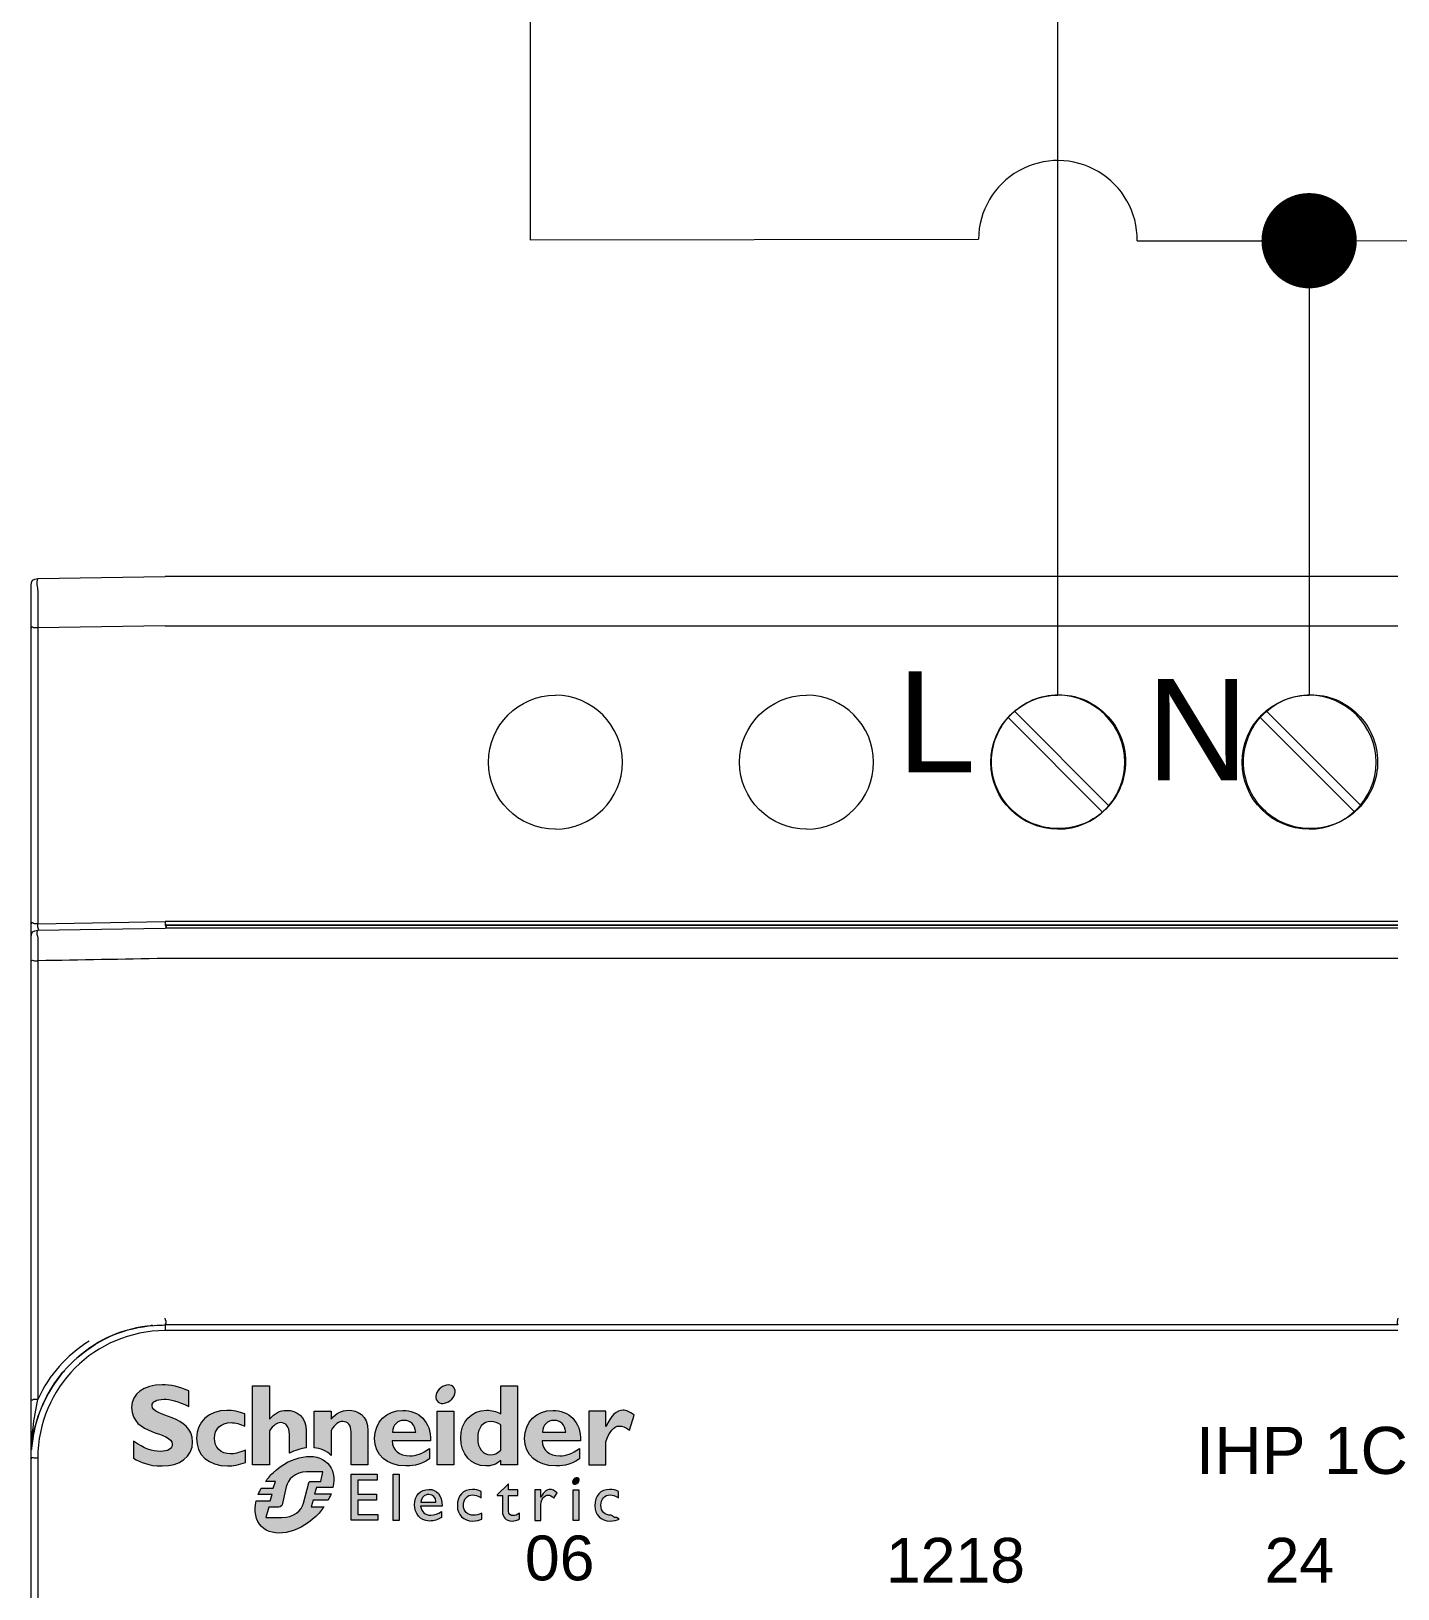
# Model space of a CAD drawing. Header units: millimetres. Extents: x 2233 to 2512, y 1440 to 1767.
# Drawn here: x 2397.88 to 2409.9, y 1678.11 to 1691.81 of the extents above; entities that cross this region are included whole.
import ezdxf

# ---------------------------------------------------------------- set-up
doc = ezdxf.new("R2010")
doc.units = ezdxf.units.MM
doc.linetypes.add('HIDDEN', pattern=[9.525, 6.35, -3.175])
for name, color, linetype, lineweight in [('02_Commande', 250, 'Continuous', 18), ('03_Symbole', 250, 'Continuous', 15), ('trait fin', 253, 'HIDDEN', 18)]:
    doc.layers.add(name, color=color, linetype=linetype, lineweight=lineweight)
doc.layers.add('04_Texte', color=7, linetype='Continuous')
doc.styles.get("Standard").update_dxf_attribs({"font": 'arial.ttf'})

msp = doc.modelspace()

# ---------------------------------------------------------------- hatches: boundary and pattern name
at = {"layer": '04_Texte'}
h = msp.add_hatch(color=3, dxfattribs=at)
h.dxf.hatch_style = 2
edge = h.paths.add_edge_path()
edge.add_spline(control_points=[(2399.269, 1679.716), (2399.168, 1679.761), (2399.107, 1679.779), (2399.047, 1679.779), (2398.985, 1679.779), (2398.944, 1679.756), (2398.944, 1679.722), (2398.944, 1679.617), (2399.301, 1679.646), (2399.301, 1679.404), (2399.301, 1679.27), (2399.188, 1679.192), (2399.032, 1679.192), (2398.909, 1679.192), (2398.849, 1679.224), (2398.78, 1679.26), (2398.78, 1679.26), (2398.78, 1679.41), (2398.78, 1679.41), (2398.88, 1679.343), (2398.941, 1679.32), (2399.019, 1679.32), (2399.086, 1679.32), (2399.122, 1679.343), (2399.122, 1679.384), (2399.122, 1679.498), (2398.765, 1679.457), (2398.765, 1679.706), (2398.765, 1679.827), (2398.87, 1679.906), (2399.032, 1679.906), (2399.11, 1679.906), (2399.181, 1679.89), (2399.269, 1679.852), (2399.269, 1679.852), (2399.269, 1679.716), (2399.269, 1679.716)], knot_values=[0, 0, 0, 0, 1, 1, 1, 2, 2, 2, 3, 3, 3, 4, 4, 4, 5, 5, 5, 6, 6, 6, 7, 7, 7, 8, 8, 8, 9, 9, 9, 10, 10, 10, 11, 11, 11, 12, 12, 12, 12], degree=3, periodic=0)
h = msp.add_hatch(color=3, dxfattribs=at)
h.dxf.hatch_style = 2
edge = h.paths.add_edge_path()
edge.add_spline(control_points=[(2400.3, 1679.501), (2400.3, 1679.629), (2400.213, 1679.681), (2400.127, 1679.681), (2400.069, 1679.681), (2400.021, 1679.657), (2399.978, 1679.603), (2399.978, 1679.603), (2399.977, 1679.603), (2399.977, 1679.603), (2399.977, 1679.603), (2399.977, 1679.898), (2399.977, 1679.898), (2399.977, 1679.898), (2399.828, 1679.898), (2399.828, 1679.898), (2399.828, 1679.898), (2399.828, 1679.202), (2399.828, 1679.202), (2399.828, 1679.202), (2399.977, 1679.202), (2399.977, 1679.202), (2399.977, 1679.202), (2399.977, 1679.501), (2399.977, 1679.501), (2400.011, 1679.551), (2400.041, 1679.573), (2400.075, 1679.573), (2400.121, 1679.573), (2400.152, 1679.54), (2400.152, 1679.469), (2400.152, 1679.469), (2400.152, 1679.304), (2400.152, 1679.304), (2400.202, 1679.329), (2400.252, 1679.345), (2400.3, 1679.351), (2400.3, 1679.351), (2400.3, 1679.501), (2400.3, 1679.501)], knot_values=[0, 0, 0, 0, 1, 1, 1, 2, 2, 2, 3, 3, 3, 4, 4, 4, 5, 5, 5, 6, 6, 6, 7, 7, 7, 8, 8, 8, 9, 9, 9, 10, 10, 10, 11, 11, 11, 12, 12, 12, 13, 13, 13, 13], degree=3, periodic=0)
h = msp.add_hatch(color=3, dxfattribs=at)
h.dxf.hatch_style = 2
edge = h.paths.add_edge_path()
edge.add_spline(control_points=[(2402.01, 1679.898), (2402.01, 1679.898), (2402.01, 1679.652), (2402.01, 1679.652), (2401.97, 1679.671), (2401.93, 1679.682), (2401.887, 1679.682), (2401.752, 1679.682), (2401.659, 1679.582), (2401.659, 1679.437), (2401.659, 1679.296), (2401.752, 1679.192), (2401.879, 1679.192), (2401.929, 1679.192), (2401.968, 1679.205), (2402.01, 1679.239), (2402.01, 1679.239), (2402.01, 1679.201), (2402.01, 1679.201), (2402.01, 1679.201), (2402.158, 1679.201), (2402.158, 1679.201), (2402.158, 1679.201), (2402.158, 1679.898), (2402.158, 1679.898), (2402.158, 1679.898), (2402.01, 1679.898), (2402.01, 1679.898)], knot_values=[0, 0, 0, 0, 1, 1, 1, 2, 2, 2, 3, 3, 3, 4, 4, 4, 5, 5, 5, 6, 6, 6, 7, 7, 7, 8, 8, 8, 9, 9, 9, 9], degree=3, periodic=0)
edge = h.paths.add_edge_path()
edge.add_spline(control_points=[(2402.01, 1679.33), (2401.979, 1679.302), (2401.954, 1679.291), (2401.922, 1679.291), (2401.852, 1679.291), (2401.808, 1679.348), (2401.808, 1679.434), (2401.808, 1679.529), (2401.852, 1679.583), (2401.927, 1679.583), (2401.954, 1679.583), (2401.989, 1679.57), (2402.01, 1679.555), (2402.01, 1679.555), (2402.01, 1679.33), (2402.01, 1679.33)], knot_values=[0, 0, 0, 0, 1, 1, 1, 2, 2, 2, 3, 3, 3, 4, 4, 4, 5, 5, 5, 5], degree=3, periodic=0)
h = msp.add_hatch(color=3, dxfattribs=at)
h.dxf.hatch_style = 2
edge = h.paths.add_edge_path()
edge.add_spline(control_points=[(2399.767, 1679.224), (2399.708, 1679.203), (2399.658, 1679.192), (2399.608, 1679.192), (2399.441, 1679.192), (2399.335, 1679.289), (2399.335, 1679.436), (2399.335, 1679.58), (2399.446, 1679.681), (2399.601, 1679.681), (2399.649, 1679.681), (2399.711, 1679.669), (2399.76, 1679.651), (2399.76, 1679.651), (2399.76, 1679.541), (2399.76, 1679.541), (2399.721, 1679.561), (2399.676, 1679.573), (2399.639, 1679.573), (2399.55, 1679.573), (2399.493, 1679.519), (2399.493, 1679.437), (2399.493, 1679.353), (2399.549, 1679.298), (2399.634, 1679.298), (2399.67, 1679.298), (2399.702, 1679.306), (2399.767, 1679.331), (2399.767, 1679.331), (2399.767, 1679.224), (2399.767, 1679.224)], knot_values=[0, 0, 0, 0, 1, 1, 1, 2, 2, 2, 3, 3, 3, 4, 4, 4, 5, 5, 5, 6, 6, 6, 7, 7, 7, 8, 8, 8, 9, 9, 9, 10, 10, 10, 10], degree=3, periodic=0)
h = msp.add_hatch(color=3, dxfattribs=at)
h.dxf.hatch_style = 2
edge = h.paths.add_edge_path()
edge.add_spline(control_points=[(2401.058, 1679.49), (2401.064, 1679.555), (2401.102, 1679.593), (2401.16, 1679.593), (2401.218, 1679.593), (2401.256, 1679.554), (2401.263, 1679.49), (2401.263, 1679.49), (2401.058, 1679.49), (2401.058, 1679.49)], knot_values=[0, 0, 0, 0, 1, 1, 1, 2, 2, 2, 3, 3, 3, 3], degree=3, periodic=0)
edge = h.paths.add_edge_path()
edge.add_spline(control_points=[(2401.15, 1679.681), (2401.005, 1679.681), (2400.901, 1679.579), (2400.901, 1679.434), (2400.901, 1679.289), (2401.009, 1679.192), (2401.175, 1679.192), (2401.212, 1679.192), (2401.3, 1679.192), (2401.385, 1679.255), (2401.385, 1679.255), (2401.385, 1679.347), (2401.385, 1679.347), (2401.316, 1679.298), (2401.27, 1679.281), (2401.211, 1679.281), (2401.117, 1679.281), (2401.06, 1679.329), (2401.055, 1679.412), (2401.055, 1679.412), (2401.393, 1679.412), (2401.393, 1679.412), (2401.4, 1679.584), (2401.287, 1679.681), (2401.15, 1679.681)], knot_values=[0, 0, 0, 0, 0.352778, 0.352778, 0.352778, 0.705556, 0.705556, 0.705556, 1.058333, 1.058333, 1.058333, 1.411111, 1.411111, 1.411111, 1.763889, 1.763889, 1.763889, 2.116667, 2.116667, 2.116667, 2.469444, 2.469444, 2.469444, 2.822222, 2.822222, 2.822222, 2.822222], degree=3, periodic=0)
edge.add_line((2401.15, 1679.681), (2401.15, 1679.681))
h = msp.add_hatch(color=3, dxfattribs=at)
h.dxf.hatch_style = 2
h.paths.add_polyline_path([(2401.599, 1679.201), (2401.451, 1679.201), (2401.451, 1679.673), (2401.599, 1679.673)])
h = msp.add_hatch(color=3, dxfattribs=at)
h.dxf.hatch_style = 2
edge = h.paths.add_edge_path()
edge.add_spline(control_points=[(2402.377, 1679.49), (2402.383, 1679.555), (2402.421, 1679.593), (2402.479, 1679.593), (2402.536, 1679.593), (2402.576, 1679.554), (2402.582, 1679.49), (2402.582, 1679.49), (2402.377, 1679.49), (2402.377, 1679.49)], knot_values=[0, 0, 0, 0, 1, 1, 1, 2, 2, 2, 3, 3, 3, 3], degree=3, periodic=0)
edge = h.paths.add_edge_path()
edge.add_spline(control_points=[(2402.469, 1679.681), (2402.324, 1679.681), (2402.22, 1679.579), (2402.22, 1679.434), (2402.22, 1679.289), (2402.328, 1679.192), (2402.494, 1679.192), (2402.53, 1679.192), (2402.619, 1679.192), (2402.704, 1679.255), (2402.704, 1679.255), (2402.704, 1679.347), (2402.704, 1679.347), (2402.635, 1679.298), (2402.589, 1679.281), (2402.529, 1679.281), (2402.436, 1679.281), (2402.379, 1679.329), (2402.374, 1679.412), (2402.374, 1679.412), (2402.712, 1679.412), (2402.712, 1679.412), (2402.719, 1679.584), (2402.606, 1679.681), (2402.469, 1679.681)], knot_values=[0, 0, 0, 0, 0.352778, 0.352778, 0.352778, 0.705556, 0.705556, 0.705556, 1.058333, 1.058333, 1.058333, 1.411111, 1.411111, 1.411111, 1.763889, 1.763889, 1.763889, 2.116667, 2.116667, 2.116667, 2.469444, 2.469444, 2.469444, 2.822222, 2.822222, 2.822222, 2.822222], degree=3, periodic=0)
edge.add_line((2402.469, 1679.681), (2402.469, 1679.681))
h = msp.add_hatch(color=3, dxfattribs=at)
h.dxf.hatch_style = 2
edge = h.paths.add_edge_path()
edge.add_spline(control_points=[(2402.934, 1679.538), (2402.934, 1679.538), (2402.936, 1679.538), (2402.936, 1679.538), (2402.98, 1679.636), (2403.029, 1679.682), (2403.086, 1679.682), (2403.115, 1679.682), (2403.141, 1679.671), (2403.184, 1679.639), (2403.184, 1679.639), (2403.143, 1679.508), (2403.143, 1679.508), (2403.104, 1679.533), (2403.079, 1679.543), (2403.055, 1679.543), (2403.001, 1679.543), (2402.966, 1679.492), (2402.934, 1679.405), (2402.934, 1679.405), (2402.934, 1679.202), (2402.934, 1679.202), (2402.934, 1679.202), (2402.786, 1679.202), (2402.786, 1679.202), (2402.786, 1679.202), (2402.786, 1679.673), (2402.786, 1679.673), (2402.786, 1679.673), (2402.934, 1679.673), (2402.934, 1679.673), (2402.934, 1679.673), (2402.934, 1679.538), (2402.934, 1679.538)], knot_values=[0, 0, 0, 0, 1, 1, 1, 2, 2, 2, 3, 3, 3, 4, 4, 4, 5, 5, 5, 6, 6, 6, 7, 7, 7, 8, 8, 8, 9, 9, 9, 10, 10, 10, 11, 11, 11, 11], degree=3, periodic=0)
h = msp.add_hatch(color=3, dxfattribs=at)
h.dxf.hatch_style = 2
edge = h.paths.add_edge_path()
edge.add_spline(control_points=[(2400.374, 1678.946), (2400.374, 1678.946), (2400.39, 1679.004), (2400.39, 1679.004), (2400.39, 1679.004), (2400.535, 1679.004), (2400.535, 1679.004), (2400.553, 1679.088), (2400.539, 1679.166), (2400.488, 1679.217), (2400.385, 1679.321), (2400.169, 1679.285), (2400.008, 1679.131), (2399.983, 1679.107), (2399.962, 1679.082), (2399.942, 1679.055), (2399.942, 1679.055), (2400.03, 1679.055), (2400.03, 1679.055), (2400.03, 1679.055), (2400.01, 1678.997), (2400.01, 1678.997), (2400.01, 1678.997), (2399.905, 1678.997), (2399.905, 1678.997), (2399.895, 1678.979), (2399.886, 1678.961), (2399.878, 1678.942), (2399.878, 1678.942), (2400.002, 1678.942), (2400.002, 1678.942), (2400.002, 1678.942), (2399.983, 1678.884), (2399.983, 1678.884), (2399.983, 1678.884), (2399.861, 1678.884), (2399.861, 1678.884), (2399.84, 1678.795), (2399.853, 1678.712), (2399.906, 1678.66), (2400.008, 1678.558), (2400.223, 1678.594), (2400.384, 1678.748), (2400.412, 1678.774), (2400.435, 1678.803), (2400.456, 1678.833), (2400.456, 1678.833), (2400.343, 1678.833), (2400.343, 1678.833), (2400.343, 1678.833), (2400.361, 1678.891), (2400.361, 1678.891), (2400.361, 1678.891), (2400.492, 1678.891), (2400.492, 1678.891), (2400.502, 1678.91), (2400.511, 1678.928), (2400.518, 1678.946), (2400.518, 1678.946), (2400.374, 1678.946), (2400.374, 1678.946)], knot_values=[0, 0, 0, 0, 1, 1, 1, 2, 2, 2, 3, 3, 3, 4, 4, 4, 5, 5, 5, 6, 6, 6, 7, 7, 7, 8, 8, 8, 9, 9, 9, 10, 10, 10, 11, 11, 11, 12, 12, 12, 13, 13, 13, 14, 14, 14, 15, 15, 15, 16, 16, 16, 17, 17, 17, 18, 18, 18, 19, 19, 19, 20, 20, 20, 20], degree=3, periodic=0)
edge = h.paths.add_edge_path()
edge.add_spline(control_points=[(2400.342, 1679.055), (2400.332, 1679.055), (2400.328, 1679.054), (2400.325, 1679.05), (2400.323, 1679.048), (2400.322, 1679.046), (2400.322, 1679.043), (2400.322, 1679.043), (2400.275, 1678.864), (2400.275, 1678.864), (2400.264, 1678.801), (2400.186, 1678.738), (2400.086, 1678.738), (2400.086, 1678.738), (2400.031, 1678.738), (2400.031, 1678.738), (2400.031, 1678.738), (2399.946, 1678.738), (2399.946, 1678.738), (2399.946, 1678.738), (2399.97, 1678.83), (2399.97, 1678.83), (2399.97, 1678.83), (2400.06, 1678.83), (2400.06, 1678.83), (2400.069, 1678.83), (2400.076, 1678.834), (2400.082, 1678.84), (2400.085, 1678.843), (2400.088, 1678.847), (2400.088, 1678.851), (2400.088, 1678.851), (2400.125, 1679.008), (2400.125, 1679.008), (2400.136, 1679.071), (2400.203, 1679.14), (2400.303, 1679.14), (2400.303, 1679.14), (2400.447, 1679.14), (2400.447, 1679.14), (2400.447, 1679.14), (2400.428, 1679.055), (2400.428, 1679.055), (2400.428, 1679.055), (2400.342, 1679.055), (2400.342, 1679.055)], knot_values=[0, 0, 0, 0, 1, 1, 1, 2, 2, 2, 3, 3, 3, 4, 4, 4, 5, 5, 5, 6, 6, 6, 7, 7, 7, 8, 8, 8, 9, 9, 9, 10, 10, 10, 11, 11, 11, 12, 12, 12, 13, 13, 13, 14, 14, 14, 15, 15, 15, 15], degree=3, periodic=0)
h = msp.add_hatch(color=3, dxfattribs=at)
h.dxf.hatch_style = 2
h.paths.add_polyline_path([(2400.925, 1679.067), (2400.753, 1679.067), (2400.753, 1678.944), (2400.919, 1678.944), (2400.919, 1678.892), (2400.753, 1678.892), (2400.753, 1678.766), (2400.93, 1678.766), (2400.93, 1678.714), (2400.695, 1678.714), (2400.695, 1679.119), (2400.925, 1679.119)])
h = msp.add_hatch(color=3, dxfattribs=at)
h.dxf.hatch_style = 2
h.paths.add_polyline_path([(2401.118, 1678.713), (2401.065, 1678.713), (2401.065, 1679.119), (2401.118, 1679.119)])
h = msp.add_hatch(color=3, dxfattribs=at)
h.dxf.hatch_style = 2
edge = h.paths.add_edge_path()
edge.add_spline(control_points=[(2402.078, 1678.981), (2402.078, 1678.981), (2402.162, 1678.981), (2402.162, 1678.981), (2402.162, 1678.981), (2402.162, 1678.933), (2402.162, 1678.933), (2402.162, 1678.933), (2402.078, 1678.933), (2402.078, 1678.933), (2402.078, 1678.933), (2402.078, 1678.796), (2402.078, 1678.796), (2402.078, 1678.765), (2402.101, 1678.756), (2402.116, 1678.756), (2402.135, 1678.756), (2402.155, 1678.762), (2402.176, 1678.776), (2402.176, 1678.776), (2402.176, 1678.726), (2402.176, 1678.726), (2402.158, 1678.716), (2402.129, 1678.708), (2402.112, 1678.708), (2402.054, 1678.708), (2402.025, 1678.744), (2402.025, 1678.792), (2402.025, 1678.792), (2402.025, 1678.933), (2402.025, 1678.933), (2402.025, 1678.933), (2401.979, 1678.933), (2401.979, 1678.933), (2401.979, 1678.933), (2401.979, 1678.939), (2401.979, 1678.939), (2401.979, 1678.939), (2402.078, 1679.036), (2402.078, 1679.036), (2402.078, 1679.036), (2402.078, 1678.981), (2402.078, 1678.981)], knot_values=[0, 0, 0, 0, 1, 1, 1, 2, 2, 2, 3, 3, 3, 4, 4, 4, 5, 5, 5, 6, 6, 6, 7, 7, 7, 8, 8, 8, 9, 9, 9, 10, 10, 10, 11, 11, 11, 12, 12, 12, 13, 13, 13, 14, 14, 14, 14], degree=3, periodic=0)
h = msp.add_hatch(color=3, dxfattribs=at)
h.dxf.hatch_style = 2
edge = h.paths.add_edge_path()
edge.add_spline(control_points=[(2401.838, 1678.911), (2401.807, 1678.931), (2401.787, 1678.938), (2401.764, 1678.938), (2401.716, 1678.938), (2401.682, 1678.901), (2401.682, 1678.846), (2401.682, 1678.791), (2401.718, 1678.758), (2401.773, 1678.758), (2401.795, 1678.758), (2401.817, 1678.764), (2401.844, 1678.776), (2401.844, 1678.776), (2401.844, 1678.724), (2401.844, 1678.724), (2401.826, 1678.715), (2401.792, 1678.708), (2401.764, 1678.708), (2401.684, 1678.708), (2401.629, 1678.763), (2401.629, 1678.842), (2401.629, 1678.93), (2401.679, 1678.986), (2401.761, 1678.986), (2401.791, 1678.986), (2401.812, 1678.979), (2401.838, 1678.968), (2401.838, 1678.968), (2401.838, 1678.911), (2401.838, 1678.911)], knot_values=[0, 0, 0, 0, 1, 1, 1, 2, 2, 2, 3, 3, 3, 4, 4, 4, 5, 5, 5, 6, 6, 6, 7, 7, 7, 8, 8, 8, 9, 9, 9, 10, 10, 10, 10], degree=3, periodic=0)
h = msp.add_hatch(color=3, dxfattribs=at)
h.dxf.hatch_style = 2
edge = h.paths.add_edge_path()
edge.add_spline(control_points=[(2402.364, 1678.981), (2402.364, 1678.981), (2402.364, 1678.919), (2402.364, 1678.919), (2402.364, 1678.919), (2402.365, 1678.919), (2402.365, 1678.919), (2402.392, 1678.966), (2402.417, 1678.986), (2402.442, 1678.986), (2402.464, 1678.986), (2402.484, 1678.976), (2402.506, 1678.955), (2402.506, 1678.955), (2402.478, 1678.909), (2402.478, 1678.909), (2402.462, 1678.925), (2402.441, 1678.936), (2402.428, 1678.936), (2402.392, 1678.936), (2402.364, 1678.899), (2402.364, 1678.853), (2402.364, 1678.853), (2402.364, 1678.713), (2402.364, 1678.713), (2402.364, 1678.713), (2402.311, 1678.713), (2402.311, 1678.713), (2402.311, 1678.713), (2402.311, 1678.981), (2402.311, 1678.981), (2402.311, 1678.981), (2402.364, 1678.981), (2402.364, 1678.981)], knot_values=[0, 0, 0, 0, 1, 1, 1, 2, 2, 2, 3, 3, 3, 4, 4, 4, 5, 5, 5, 6, 6, 6, 7, 7, 7, 8, 8, 8, 9, 9, 9, 10, 10, 10, 11, 11, 11, 11], degree=3, periodic=0)
h = msp.add_hatch(color=3, dxfattribs=at)
h.dxf.hatch_style = 2
h.paths.add_polyline_path([(2402.698, 1678.713), (2402.646, 1678.713), (2402.646, 1678.981), (2402.698, 1678.981)])
h = msp.add_hatch(color=3, dxfattribs=at)
h.dxf.hatch_style = 2
edge = h.paths.add_edge_path()
edge.add_spline(control_points=[(2403.046, 1678.911), (2403.015, 1678.931), (2402.995, 1678.938), (2402.972, 1678.938), (2402.924, 1678.938), (2402.891, 1678.901), (2402.891, 1678.846), (2402.891, 1678.791), (2402.926, 1678.758), (2402.981, 1678.758), (2403.003, 1678.758), (2403, 1678.728), (2403.027, 1678.74), (2403.027, 1678.74), (2403.052, 1678.724), (2403.052, 1678.724), (2403.034, 1678.715), (2403, 1678.708), (2402.972, 1678.708), (2402.892, 1678.708), (2402.837, 1678.763), (2402.837, 1678.842), (2402.837, 1678.93), (2402.888, 1678.986), (2402.968, 1678.986), (2403, 1678.986), (2403.02, 1678.979), (2403.046, 1678.968), (2403.046, 1678.968), (2403.046, 1678.911), (2403.046, 1678.911)], knot_values=[0, 0, 0, 0, 1, 1, 1, 2, 2, 2, 3, 3, 3, 4, 4, 4, 5, 5, 5, 6, 6, 6, 7, 7, 7, 8, 8, 8, 9, 9, 9, 10, 10, 10, 10], degree=3, periodic=0)
at = {"layer": 'trait fin'}
h = msp.add_hatch(color=3, dxfattribs=at)
h.dxf.hatch_style = 2
edge = h.paths.add_edge_path()
edge.add_spline(control_points=[(2401.605, 1679.871), (2401.62, 1679.834), (2401.594, 1679.783), (2401.55, 1679.757), (2401.505, 1679.731), (2401.458, 1679.739), (2401.444, 1679.776), (2401.43, 1679.812), (2401.455, 1679.864), (2401.499, 1679.89), (2401.544, 1679.916), (2401.591, 1679.908), (2401.605, 1679.871)], knot_values=[0, 0, 0, 0, 0.352778, 0.352778, 0.352778, 0.705556, 0.705556, 0.705556, 1.058333, 1.058333, 1.058333, 1.411111, 1.411111, 1.411111, 1.411111], degree=3, periodic=0)
edge.add_line((2401.605, 1679.871), (2401.605, 1679.871))
h = msp.add_hatch(color=3, dxfattribs=at)
h.dxf.hatch_style = 2
edge = h.paths.add_edge_path()
edge.add_spline(control_points=[(2400.672, 1679.682), (2400.611, 1679.682), (2400.565, 1679.659), (2400.518, 1679.605), (2400.518, 1679.605), (2400.518, 1679.673), (2400.518, 1679.673), (2400.518, 1679.673), (2400.37, 1679.673), (2400.37, 1679.673), (2400.37, 1679.673), (2400.37, 1679.352), (2400.37, 1679.352), (2400.421, 1679.347), (2400.487, 1679.324), (2400.518, 1679.285), (2400.518, 1679.285), (2400.518, 1679.505), (2400.518, 1679.505), (2400.557, 1679.563), (2400.584, 1679.583), (2400.621, 1679.583), (2400.663, 1679.583), (2400.695, 1679.555), (2400.695, 1679.489), (2400.695, 1679.489), (2400.695, 1679.202), (2400.695, 1679.202), (2400.695, 1679.202), (2400.843, 1679.202), (2400.843, 1679.202), (2400.843, 1679.202), (2400.843, 1679.501), (2400.843, 1679.501), (2400.843, 1679.64), (2400.745, 1679.682), (2400.672, 1679.682)], knot_values=[0, 0, 0, 0, 0.352778, 0.352778, 0.352778, 0.705556, 0.705556, 0.705556, 1.058333, 1.058333, 1.058333, 1.411111, 1.411111, 1.411111, 1.763889, 1.763889, 1.763889, 2.116667, 2.116667, 2.116667, 2.469444, 2.469444, 2.469444, 2.822222, 2.822222, 2.822222, 3.175, 3.175, 3.175, 3.527778, 3.527778, 3.527778, 3.880556, 3.880556, 3.880556, 4.233333, 4.233333, 4.233333, 4.233333], degree=3, periodic=0)
edge.add_line((2400.672, 1679.682), (2400.672, 1679.682))
h = msp.add_hatch(color=3, dxfattribs=at)
h.dxf.hatch_style = 2
edge = h.paths.add_edge_path()
edge.add_spline(control_points=[(2402.7, 1679.077), (2402.705, 1679.064), (2402.696, 1679.046), (2402.68, 1679.037), (2402.664, 1679.027), (2402.647, 1679.03), (2402.643, 1679.043), (2402.638, 1679.056), (2402.646, 1679.074), (2402.663, 1679.084), (2402.678, 1679.093), (2402.695, 1679.09), (2402.7, 1679.077)], knot_values=[0, 0, 0, 0, 0.352778, 0.352778, 0.352778, 0.705556, 0.705556, 0.705556, 1.058333, 1.058333, 1.058333, 1.411111, 1.411111, 1.411111, 1.411111], degree=3, periodic=0)
edge.add_line((2402.7, 1679.077), (2402.7, 1679.077))
h = msp.add_hatch(color=3, dxfattribs=at)
h.dxf.hatch_style = 2
edge = h.paths.add_edge_path()
edge.add_spline(control_points=[(2401.306, 1678.839), (2401.306, 1678.839), (2401.494, 1678.839), (2401.494, 1678.839), (2401.494, 1678.938), (2401.448, 1678.986), (2401.378, 1678.986), (2401.304, 1678.986), (2401.253, 1678.932), (2401.253, 1678.851), (2401.253, 1678.777), (2401.299, 1678.708), (2401.382, 1678.708), (2401.428, 1678.708), (2401.457, 1678.718), (2401.489, 1678.74), (2401.489, 1678.74), (2401.489, 1678.791), (2401.489, 1678.791), (2401.458, 1678.771), (2401.428, 1678.759), (2401.395, 1678.759), (2401.345, 1678.759), (2401.314, 1678.786), (2401.306, 1678.839)], knot_values=[0, 0, 0, 0, 0.352778, 0.352778, 0.352778, 0.705556, 0.705556, 0.705556, 1.058333, 1.058333, 1.058333, 1.411111, 1.411111, 1.411111, 1.763889, 1.763889, 1.763889, 2.116667, 2.116667, 2.116667, 2.469444, 2.469444, 2.469444, 2.822222, 2.822222, 2.822222, 2.822222], degree=3, periodic=0)
edge.add_line((2401.306, 1678.839), (2401.306, 1678.839))
edge = h.paths.add_edge_path()
edge.add_spline(control_points=[(2401.379, 1678.941), (2401.416, 1678.941), (2401.439, 1678.915), (2401.441, 1678.874), (2401.441, 1678.874), (2401.307, 1678.874), (2401.307, 1678.874), (2401.314, 1678.917), (2401.338, 1678.941), (2401.379, 1678.941)], knot_values=[0, 0, 0, 0, 0.352778, 0.352778, 0.352778, 0.705556, 0.705556, 0.705556, 1.058333, 1.058333, 1.058333, 1.058333], degree=3, periodic=0)
edge.add_line((2401.379, 1678.941), (2401.379, 1678.941))

# ---------------------------------------------------------------- linework, layer by layer
at = {"layer": '02_Commande'}
for p, q in [((2402.268, 1705.489), (2402.268, 1689.975)), ((2406.909, 1685.97), (2406.909, 1693.98)), ((2402.268, 1689.975), (2406.211, 1689.982)), ((2407.607, 1689.968), (2409.118, 1689.968)), ((2409.118, 1689.968), (2416.063, 1689.975)), ((2409.118, 1689.968), (2409.118, 1685.97))]:
    msp.add_line(p, q, dxfattribs=at)
at = {"layer": '02_Commande', "const_width": 0.419}
msp.add_lwpolyline([(2408.909, 1689.968, 1), (2409.328, 1689.968, 1)], format="xyb", close=True, dxfattribs=at)
at = {"layer": '02_Commande'}
msp.add_arc((2406.909, 1689.975), 0.698, 359.4287, 179.4287, dxfattribs=at)
at = {"layer": '03_Symbole', "color": 0, "lineweight": 0}
for points in [[(2397.939, 1686.996), (2399.06, 1687.015)], [(2409.899, 1687.015), (2399.06, 1687.015)], [(2397.881, 1686.561), (2397.881, 1686.937)], [(2397.881, 1683.96), (2397.881, 1686.561)], [(2399.06, 1686.581), (2397.939, 1686.562)], [(2397.939, 1686.562), (2397.939, 1683.961)], [(2399.06, 1686.581), (2399.06, 1686.581)], [(2399.06, 1686.581), (2409.899, 1686.581)], [(2397.881, 1683.845), (2397.881, 1683.96)], [(2397.939, 1683.961), (2399.06, 1683.981)], [(2409.899, 1683.981), (2399.06, 1683.981)], [(2397.881, 1683.63), (2397.881, 1683.844)], [(2397.939, 1683.903), (2399.06, 1683.923)], [(2399.06, 1683.951), (2409.898, 1683.951)], [(2409.898, 1683.945), (2399.06, 1683.945)], [(2409.899, 1683.923), (2399.06, 1683.923)], [(2397.881, 1679.779), (2397.881, 1683.63)], [(2409.899, 1683.655), (2399.06, 1683.655)], [(2409.899, 1680.432), (2399.06, 1680.432)], [(2399.06, 1680.432), (2399.06, 1680.426), (2399.06, 1680.42), (2399.06, 1680.407), (2399.06, 1680.382)], [(2409.899, 1680.382), (2399.06, 1680.382)], [(2398.332, 1680.181), (2398.332, 1680.181)], [(2398.391, 1680.224), (2398.391, 1680.224)], [(2398.181, 1680.039), (2398.174, 1680.031)], [(2398.088, 1679.919), (2398.088, 1679.919)], [(2397.881, 1679.261), (2397.881, 1679.779)], [(2397.881, 1668.268), (2397.881, 1679.254)], [(2397.94, 1679.262), (2397.94, 1668.261)]]:
    msp.add_lwpolyline(points, dxfattribs=at)
at = {"layer": '03_Symbole', "color": 0, "lineweight": 5}
for points in [[(2406.472, 1685.774), (2407.303, 1684.943)], [(2406.527, 1685.829), (2407.358, 1684.998)], [(2408.688, 1685.774), (2409.519, 1684.943)], [(2408.743, 1685.829), (2409.575, 1684.998)]]:
    msp.add_lwpolyline(points, dxfattribs=at)
at = {"layer": '03_Symbole', "color": 0, "lineweight": 0}
for points in [[(2397.881, 1686.937), (2397.881, 1686.978), (2397.898, 1686.995), (2397.939, 1686.996)], [(2401.902, 1685.381), (2401.902, 1685.706), (2402.166, 1685.97), (2402.491, 1685.97)], [(2404.111, 1685.381), (2404.111, 1685.706), (2404.375, 1685.97), (2404.7, 1685.97)], [(2406.32, 1685.381), (2406.32, 1685.706), (2406.584, 1685.97), (2406.909, 1685.97)], [(2408.529, 1685.381), (2408.529, 1685.706), (2408.793, 1685.97), (2409.118, 1685.97)], [(2402.491, 1684.792), (2402.166, 1684.792), (2401.902, 1685.056), (2401.902, 1685.381)], [(2404.7, 1684.792), (2404.375, 1684.792), (2404.111, 1685.056), (2404.111, 1685.381)], [(2406.909, 1684.792), (2406.584, 1684.792), (2406.32, 1685.056), (2406.32, 1685.381)], [(2409.118, 1684.792), (2408.793, 1684.792), (2408.529, 1685.056), (2408.529, 1685.381)], [(2397.881, 1683.844), (2397.881, 1683.885), (2397.898, 1683.902), (2397.939, 1683.903)], [(2399.06, 1683.655), (2398.686, 1683.648), (2398.313, 1683.642), (2397.94, 1683.635)], [(2397.94, 1683.635), (2397.94, 1682.349), (2397.94, 1681.064), (2397.94, 1679.778)], [(2398.951, 1680.427), (2398.687, 1680.402), (2398.483, 1680.315), (2398.284, 1680.141)], [(2398.296, 1680.151), (2398.497, 1680.321), (2398.701, 1680.406), (2398.963, 1680.428)], [(2398.945, 1680.427), (2398.943, 1680.426), (2398.94, 1680.426), (2398.938, 1680.426)], [(2398.963, 1680.428), (2398.995, 1680.431), (2399.027, 1680.432), (2399.06, 1680.432)], [(2399.059, 1680.432), (2399.081, 1680.453), (2399.059, 1680.472), (2399.06, 1680.492)], [(2409.899, 1680.492), (2409.899, 1680.472), (2409.885, 1680.454), (2409.899, 1680.432)], [(2399.06, 1680.382), (2398.441, 1680.382), (2397.94, 1679.88), (2397.94, 1679.262)], [(2398.391, 1680.29), (2398.186, 1680.157), (2398.043, 1680.001), (2397.94, 1679.778)], [(2397.881, 1679.254), (2397.881, 1679.594), (2398.036, 1679.932), (2398.296, 1680.151)], [(2398.29, 1680.146), (2398.288, 1680.145), (2398.287, 1680.143), (2398.285, 1680.142)], [(2398.152, 1680.006), (2398.118, 1679.964), (2398.087, 1679.921), (2398.059, 1679.875)], [(2398.178, 1680.036), (2398.169, 1680.026), (2398.161, 1680.016), (2398.152, 1680.006)], [(2398.059, 1679.875), (2397.989, 1679.761), (2397.941, 1679.644), (2397.911, 1679.515)], [(2397.881, 1679.269), (2397.883, 1679.441), (2397.904, 1679.609), (2397.94, 1679.778)], [(2397.911, 1679.515), (2397.899, 1679.46), (2397.89, 1679.404), (2397.885, 1679.348)], [(2397.885, 1679.348), (2397.885, 1679.344), (2397.885, 1679.34), (2397.884, 1679.336)], [(2397.884, 1679.334), (2397.884, 1679.336), (2397.885, 1679.338), (2397.885, 1679.34)], [(2397.885, 1679.341), (2397.885, 1679.341), (2397.885, 1679.341), (2397.885, 1679.341)]]:
    msp.add_open_spline(points, degree=3, dxfattribs=at)
for points, knots in [([(2397.939, 1686.996), (2397.92, 1686.957), (2397.939, 1686.923), (2397.939, 1686.887), (2397.939, 1686.851), (2397.939, 1686.815), (2397.939, 1686.779), (2397.939, 1686.706), (2397.939, 1686.634), (2397.939, 1686.562)], [0, 0, 0, 0, 1, 1, 1, 2, 2, 2, 3, 3, 3, 3]), ([(2397.939, 1686.562), (2397.93, 1686.562), (2397.92, 1686.562), (2397.91, 1686.562), (2397.901, 1686.562), (2397.882, 1686.58), (2397.881, 1686.561)], [0, 0, 0, 0, 1, 1, 1, 2, 2, 2, 2]), ([(2402.491, 1684.792), (2402.816, 1684.792), (2403.08, 1685.056), (2403.08, 1685.381), (2403.08, 1685.706), (2402.816, 1685.97), (2402.491, 1685.97)], [0, 0, 0, 0, 1, 1, 1, 2, 2, 2, 2]), ([(2404.7, 1684.792), (2405.025, 1684.792), (2405.289, 1685.056), (2405.289, 1685.381), (2405.289, 1685.706), (2405.025, 1685.97), (2404.7, 1685.97)], [0, 0, 0, 0, 1, 1, 1, 2, 2, 2, 2]), ([(2406.909, 1684.792), (2407.234, 1684.792), (2407.498, 1685.056), (2407.498, 1685.381), (2407.498, 1685.706), (2407.234, 1685.97), (2406.909, 1685.97)], [0, 0, 0, 0, 1, 1, 1, 2, 2, 2, 2]), ([(2409.118, 1684.792), (2409.443, 1684.792), (2409.707, 1685.056), (2409.707, 1685.381), (2409.707, 1685.706), (2409.443, 1685.97), (2409.118, 1685.97)], [0, 0, 0, 0, 1, 1, 1, 2, 2, 2, 2]), ([(2397.939, 1683.961), (2397.93, 1683.961), (2397.92, 1683.961), (2397.91, 1683.961), (2397.901, 1683.961), (2397.881, 1683.979), (2397.881, 1683.96)], [0, 0, 0, 0, 1, 1, 1, 2, 2, 2, 2]), ([(2397.939, 1683.903), (2397.959, 1683.903), (2397.94, 1683.922), (2397.94, 1683.932), (2397.94, 1683.942), (2397.939, 1683.951), (2397.939, 1683.961)], [0, 0, 0, 0, 1, 1, 1, 2, 2, 2, 2]), ([(2399.06, 1683.981), (2399.06, 1683.971), (2399.06, 1683.961), (2399.06, 1683.952), (2399.06, 1683.942), (2399.079, 1683.923), (2399.06, 1683.923)], [0, 0, 0, 0, 1, 1, 1, 2, 2, 2, 2]), ([(2397.939, 1683.903), (2397.922, 1683.879), (2397.939, 1683.859), (2397.939, 1683.836), (2397.939, 1683.814), (2397.939, 1683.792), (2397.939, 1683.769), (2397.939, 1683.725), (2397.939, 1683.68), (2397.94, 1683.635)], [0, 0, 0, 0, 1, 1, 1, 2, 2, 2, 3, 3, 3, 3]), ([(2397.881, 1683.63), (2397.882, 1683.649), (2397.9, 1683.634), (2397.91, 1683.635), (2397.92, 1683.635), (2397.93, 1683.635), (2397.94, 1683.635)], [0, 0, 0, 0, 1, 1, 1, 2, 2, 2, 2]), ([(2397.94, 1679.778), (2397.93, 1679.778), (2397.92, 1679.778), (2397.91, 1679.778), (2397.901, 1679.778), (2397.884, 1679.76), (2397.881, 1679.779)], [0, 0, 0, 0, 1, 1, 1, 2, 2, 2, 2]), ([(2397.94, 1679.262), (2397.93, 1679.262), (2397.92, 1679.261), (2397.91, 1679.261), (2397.9, 1679.26), (2397.881, 1679.274), (2397.881, 1679.254)], [0, 0, 0, 0, 1, 1, 1, 2, 2, 2, 2])]:
    msp.add_open_spline(points, degree=3, knots=knots, dxfattribs=at)
at = {"layer": '03_Symbole', "color": 0, "lineweight": 5}
for points in [[(2407.504, 1685.386), (2407.504, 1685.549), (2407.438, 1685.696), (2407.332, 1685.802), (2407.217, 1685.917), (2407.066, 1685.975), (2406.915, 1685.975), (2406.752, 1685.975), (2406.605, 1685.909), (2406.498, 1685.802), (2406.384, 1685.687), (2406.326, 1685.537), (2406.326, 1685.386), (2406.326, 1685.223), (2406.392, 1685.076), (2406.498, 1684.969), (2406.614, 1684.854), (2406.764, 1684.797), (2406.915, 1684.797), (2407.078, 1684.797), (2407.225, 1684.863), (2407.332, 1684.969), (2407.447, 1685.085), (2407.504, 1685.235), (2407.504, 1685.386)], [(2409.721, 1685.386), (2409.721, 1685.549), (2409.654, 1685.696), (2409.548, 1685.802), (2409.433, 1685.917), (2409.282, 1685.975), (2409.131, 1685.975), (2408.969, 1685.975), (2408.822, 1685.909), (2408.715, 1685.802), (2408.6, 1685.687), (2408.542, 1685.537), (2408.542, 1685.386), (2408.542, 1685.223), (2408.608, 1685.076), (2408.715, 1684.969), (2408.83, 1684.854), (2408.98, 1684.797), (2409.131, 1684.797), (2409.294, 1684.797), (2409.441, 1684.863), (2409.548, 1684.969), (2409.663, 1685.085), (2409.721, 1685.235), (2409.721, 1685.386)]]:
    msp.add_open_spline(points, degree=3, knots=[0, 0, 0, 0, 1, 1, 1, 2, 2, 2, 3, 3, 3, 4, 4, 4, 5, 5, 5, 6, 6, 6, 7, 7, 7, 8, 8, 8, 8], dxfattribs=at)
at = {"layer": '04_Texte', "color": 3, "lineweight": 0}
for points in [[(2401.599, 1679.201), (2401.451, 1679.201), (2401.451, 1679.673), (2401.599, 1679.673), (2401.599, 1679.201)], [(2400.925, 1679.067), (2400.753, 1679.067), (2400.753, 1678.944), (2400.919, 1678.944), (2400.919, 1678.892), (2400.753, 1678.892), (2400.753, 1678.766), (2400.93, 1678.766), (2400.93, 1678.714), (2400.695, 1678.714), (2400.695, 1679.119), (2400.925, 1679.119), (2400.925, 1679.067)], [(2401.118, 1678.713), (2401.065, 1678.713), (2401.065, 1679.119), (2401.118, 1679.119), (2401.118, 1678.713)], [(2402.698, 1678.713), (2402.646, 1678.713), (2402.646, 1678.981), (2402.698, 1678.981), (2402.698, 1678.713)]]:
    msp.add_lwpolyline(points, dxfattribs=at)
for points, knots in [([(2399.269, 1679.716), (2399.168, 1679.761), (2399.107, 1679.779), (2399.047, 1679.779), (2398.985, 1679.779), (2398.944, 1679.756), (2398.944, 1679.722), (2398.944, 1679.617), (2399.301, 1679.646), (2399.301, 1679.404), (2399.301, 1679.27), (2399.188, 1679.192), (2399.032, 1679.192), (2398.909, 1679.192), (2398.849, 1679.224), (2398.78, 1679.26), (2398.78, 1679.26), (2398.78, 1679.41), (2398.78, 1679.41), (2398.88, 1679.343), (2398.941, 1679.32), (2399.019, 1679.32), (2399.086, 1679.32), (2399.122, 1679.343), (2399.122, 1679.384), (2399.122, 1679.498), (2398.765, 1679.457), (2398.765, 1679.706), (2398.765, 1679.827), (2398.87, 1679.906), (2399.032, 1679.906), (2399.11, 1679.906), (2399.181, 1679.89), (2399.269, 1679.852), (2399.269, 1679.852), (2399.269, 1679.716), (2399.269, 1679.716)], [0, 0, 0, 0, 1, 1, 1, 2, 2, 2, 3, 3, 3, 4, 4, 4, 5, 5, 5, 6, 6, 6, 7, 7, 7, 8, 8, 8, 9, 9, 9, 10, 10, 10, 11, 11, 11, 12, 12, 12, 12]), ([(2400.3, 1679.501), (2400.3, 1679.629), (2400.213, 1679.681), (2400.127, 1679.681), (2400.069, 1679.681), (2400.021, 1679.657), (2399.978, 1679.603), (2399.978, 1679.603), (2399.977, 1679.603), (2399.977, 1679.603), (2399.977, 1679.603), (2399.977, 1679.898), (2399.977, 1679.898), (2399.977, 1679.898), (2399.828, 1679.898), (2399.828, 1679.898), (2399.828, 1679.898), (2399.828, 1679.202), (2399.828, 1679.202), (2399.828, 1679.202), (2399.977, 1679.202), (2399.977, 1679.202), (2399.977, 1679.202), (2399.977, 1679.501), (2399.977, 1679.501), (2400.011, 1679.551), (2400.041, 1679.573), (2400.075, 1679.573), (2400.121, 1679.573), (2400.152, 1679.54), (2400.152, 1679.469), (2400.152, 1679.469), (2400.152, 1679.304), (2400.152, 1679.304), (2400.202, 1679.329), (2400.252, 1679.345), (2400.3, 1679.351), (2400.3, 1679.351), (2400.3, 1679.501), (2400.3, 1679.501)], [0, 0, 0, 0, 1, 1, 1, 2, 2, 2, 3, 3, 3, 4, 4, 4, 5, 5, 5, 6, 6, 6, 7, 7, 7, 8, 8, 8, 9, 9, 9, 10, 10, 10, 11, 11, 11, 12, 12, 12, 13, 13, 13, 13]), ([(2401.605, 1679.871), (2401.62, 1679.834), (2401.594, 1679.783), (2401.55, 1679.757), (2401.505, 1679.731), (2401.458, 1679.739), (2401.444, 1679.776), (2401.43, 1679.812), (2401.455, 1679.864), (2401.499, 1679.89), (2401.544, 1679.916), (2401.591, 1679.908), (2401.605, 1679.871)], [0, 0, 0, 0, 1, 1, 1, 2, 2, 2, 3, 3, 3, 4, 4, 4, 4]), ([(2402.01, 1679.898), (2402.01, 1679.898), (2402.01, 1679.652), (2402.01, 1679.652), (2401.97, 1679.671), (2401.93, 1679.682), (2401.887, 1679.682), (2401.752, 1679.682), (2401.659, 1679.582), (2401.659, 1679.437), (2401.659, 1679.296), (2401.752, 1679.192), (2401.879, 1679.192), (2401.929, 1679.192), (2401.968, 1679.205), (2402.01, 1679.239), (2402.01, 1679.239), (2402.01, 1679.201), (2402.01, 1679.201), (2402.01, 1679.201), (2402.158, 1679.201), (2402.158, 1679.201), (2402.158, 1679.201), (2402.158, 1679.898), (2402.158, 1679.898), (2402.158, 1679.898), (2402.01, 1679.898), (2402.01, 1679.898)], [0, 0, 0, 0, 1, 1, 1, 2, 2, 2, 3, 3, 3, 4, 4, 4, 5, 5, 5, 6, 6, 6, 7, 7, 7, 8, 8, 8, 9, 9, 9, 9]), ([(2399.767, 1679.224), (2399.708, 1679.203), (2399.658, 1679.192), (2399.608, 1679.192), (2399.441, 1679.192), (2399.335, 1679.289), (2399.335, 1679.436), (2399.335, 1679.58), (2399.446, 1679.681), (2399.601, 1679.681), (2399.649, 1679.681), (2399.711, 1679.669), (2399.76, 1679.651), (2399.76, 1679.651), (2399.76, 1679.541), (2399.76, 1679.541), (2399.721, 1679.561), (2399.676, 1679.573), (2399.639, 1679.573), (2399.55, 1679.573), (2399.493, 1679.519), (2399.493, 1679.437), (2399.493, 1679.353), (2399.549, 1679.298), (2399.634, 1679.298), (2399.67, 1679.298), (2399.702, 1679.306), (2399.767, 1679.331), (2399.767, 1679.331), (2399.767, 1679.224), (2399.767, 1679.224)], [0, 0, 0, 0, 1, 1, 1, 2, 2, 2, 3, 3, 3, 4, 4, 4, 5, 5, 5, 6, 6, 6, 7, 7, 7, 8, 8, 8, 9, 9, 9, 10, 10, 10, 10]), ([(2400.672, 1679.682), (2400.611, 1679.682), (2400.565, 1679.659), (2400.518, 1679.605), (2400.518, 1679.605), (2400.518, 1679.673), (2400.518, 1679.673), (2400.518, 1679.673), (2400.37, 1679.673), (2400.37, 1679.673), (2400.37, 1679.673), (2400.37, 1679.352), (2400.37, 1679.352), (2400.421, 1679.347), (2400.487, 1679.324), (2400.518, 1679.285), (2400.518, 1679.285), (2400.518, 1679.505), (2400.518, 1679.505), (2400.557, 1679.563), (2400.584, 1679.583), (2400.621, 1679.583), (2400.663, 1679.583), (2400.695, 1679.555), (2400.695, 1679.489), (2400.695, 1679.489), (2400.695, 1679.202), (2400.695, 1679.202), (2400.695, 1679.202), (2400.843, 1679.202), (2400.843, 1679.202), (2400.843, 1679.202), (2400.843, 1679.501), (2400.843, 1679.501), (2400.843, 1679.64), (2400.745, 1679.682), (2400.672, 1679.682)], [0, 0, 0, 0, 1, 1, 1, 2, 2, 2, 3, 3, 3, 4, 4, 4, 5, 5, 5, 6, 6, 6, 7, 7, 7, 8, 8, 8, 9, 9, 9, 10, 10, 10, 11, 11, 11, 12, 12, 12, 12]), ([(2401.15, 1679.681), (2401.005, 1679.681), (2400.901, 1679.579), (2400.901, 1679.434), (2400.901, 1679.289), (2401.009, 1679.192), (2401.175, 1679.192), (2401.212, 1679.192), (2401.3, 1679.192), (2401.385, 1679.255), (2401.385, 1679.255), (2401.385, 1679.347), (2401.385, 1679.347), (2401.316, 1679.298), (2401.27, 1679.281), (2401.211, 1679.281), (2401.117, 1679.281), (2401.06, 1679.329), (2401.055, 1679.412), (2401.055, 1679.412), (2401.393, 1679.412), (2401.393, 1679.412), (2401.4, 1679.584), (2401.287, 1679.681), (2401.15, 1679.681)], [0, 0, 0, 0, 1, 1, 1, 2, 2, 2, 3, 3, 3, 4, 4, 4, 5, 5, 5, 6, 6, 6, 7, 7, 7, 8, 8, 8, 8]), ([(2401.058, 1679.49), (2401.064, 1679.555), (2401.102, 1679.593), (2401.16, 1679.593), (2401.218, 1679.593), (2401.256, 1679.554), (2401.263, 1679.49), (2401.263, 1679.49), (2401.058, 1679.49), (2401.058, 1679.49)], [0, 0, 0, 0, 1, 1, 1, 2, 2, 2, 3, 3, 3, 3]), ([(2402.01, 1679.33), (2401.979, 1679.302), (2401.954, 1679.291), (2401.922, 1679.291), (2401.852, 1679.291), (2401.808, 1679.348), (2401.808, 1679.434), (2401.808, 1679.529), (2401.852, 1679.583), (2401.927, 1679.583), (2401.954, 1679.583), (2401.989, 1679.57), (2402.01, 1679.555), (2402.01, 1679.555), (2402.01, 1679.33), (2402.01, 1679.33)], [0, 0, 0, 0, 1, 1, 1, 2, 2, 2, 3, 3, 3, 4, 4, 4, 5, 5, 5, 5]), ([(2402.469, 1679.681), (2402.324, 1679.681), (2402.22, 1679.579), (2402.22, 1679.434), (2402.22, 1679.289), (2402.328, 1679.192), (2402.494, 1679.192), (2402.53, 1679.192), (2402.619, 1679.192), (2402.704, 1679.255), (2402.704, 1679.255), (2402.704, 1679.347), (2402.704, 1679.347), (2402.635, 1679.298), (2402.589, 1679.281), (2402.529, 1679.281), (2402.436, 1679.281), (2402.379, 1679.329), (2402.374, 1679.412), (2402.374, 1679.412), (2402.712, 1679.412), (2402.712, 1679.412), (2402.719, 1679.584), (2402.606, 1679.681), (2402.469, 1679.681)], [0, 0, 0, 0, 1, 1, 1, 2, 2, 2, 3, 3, 3, 4, 4, 4, 5, 5, 5, 6, 6, 6, 7, 7, 7, 8, 8, 8, 8]), ([(2402.377, 1679.49), (2402.383, 1679.555), (2402.421, 1679.593), (2402.479, 1679.593), (2402.536, 1679.593), (2402.576, 1679.554), (2402.582, 1679.49), (2402.582, 1679.49), (2402.377, 1679.49), (2402.377, 1679.49)], [0, 0, 0, 0, 1, 1, 1, 2, 2, 2, 3, 3, 3, 3]), ([(2402.934, 1679.538), (2402.934, 1679.538), (2402.936, 1679.538), (2402.936, 1679.538), (2402.98, 1679.636), (2403.029, 1679.682), (2403.086, 1679.682), (2403.115, 1679.682), (2403.141, 1679.671), (2403.184, 1679.639), (2403.184, 1679.639), (2403.143, 1679.508), (2403.143, 1679.508), (2403.104, 1679.533), (2403.079, 1679.543), (2403.055, 1679.543), (2403.001, 1679.543), (2402.966, 1679.492), (2402.934, 1679.405), (2402.934, 1679.405), (2402.934, 1679.202), (2402.934, 1679.202), (2402.934, 1679.202), (2402.786, 1679.202), (2402.786, 1679.202), (2402.786, 1679.202), (2402.786, 1679.673), (2402.786, 1679.673), (2402.786, 1679.673), (2402.934, 1679.673), (2402.934, 1679.673), (2402.934, 1679.673), (2402.934, 1679.538), (2402.934, 1679.538)], [0, 0, 0, 0, 1, 1, 1, 2, 2, 2, 3, 3, 3, 4, 4, 4, 5, 5, 5, 6, 6, 6, 7, 7, 7, 8, 8, 8, 9, 9, 9, 10, 10, 10, 11, 11, 11, 11]), ([(2400.374, 1678.946), (2400.374, 1678.946), (2400.39, 1679.004), (2400.39, 1679.004), (2400.39, 1679.004), (2400.535, 1679.004), (2400.535, 1679.004), (2400.553, 1679.088), (2400.539, 1679.166), (2400.488, 1679.217), (2400.385, 1679.321), (2400.169, 1679.285), (2400.008, 1679.131), (2399.983, 1679.107), (2399.962, 1679.082), (2399.942, 1679.055), (2399.942, 1679.055), (2400.03, 1679.055), (2400.03, 1679.055), (2400.03, 1679.055), (2400.01, 1678.997), (2400.01, 1678.997), (2400.01, 1678.997), (2399.905, 1678.997), (2399.905, 1678.997), (2399.895, 1678.979), (2399.886, 1678.961), (2399.878, 1678.942), (2399.878, 1678.942), (2400.002, 1678.942), (2400.002, 1678.942), (2400.002, 1678.942), (2399.983, 1678.884), (2399.983, 1678.884), (2399.983, 1678.884), (2399.861, 1678.884), (2399.861, 1678.884), (2399.84, 1678.795), (2399.853, 1678.712), (2399.906, 1678.66), (2400.008, 1678.558), (2400.223, 1678.594), (2400.384, 1678.748), (2400.412, 1678.774), (2400.435, 1678.803), (2400.456, 1678.833), (2400.456, 1678.833), (2400.343, 1678.833), (2400.343, 1678.833), (2400.343, 1678.833), (2400.361, 1678.891), (2400.361, 1678.891), (2400.361, 1678.891), (2400.492, 1678.891), (2400.492, 1678.891), (2400.502, 1678.91), (2400.511, 1678.928), (2400.518, 1678.946), (2400.518, 1678.946), (2400.374, 1678.946), (2400.374, 1678.946)], [0, 0, 0, 0, 1, 1, 1, 2, 2, 2, 3, 3, 3, 4, 4, 4, 5, 5, 5, 6, 6, 6, 7, 7, 7, 8, 8, 8, 9, 9, 9, 10, 10, 10, 11, 11, 11, 12, 12, 12, 13, 13, 13, 14, 14, 14, 15, 15, 15, 16, 16, 16, 17, 17, 17, 18, 18, 18, 19, 19, 19, 20, 20, 20, 20]), ([(2400.342, 1679.055), (2400.332, 1679.055), (2400.328, 1679.054), (2400.325, 1679.05), (2400.323, 1679.048), (2400.322, 1679.046), (2400.322, 1679.043), (2400.322, 1679.043), (2400.275, 1678.864), (2400.275, 1678.864), (2400.264, 1678.801), (2400.186, 1678.738), (2400.086, 1678.738), (2400.086, 1678.738), (2400.031, 1678.738), (2400.031, 1678.738), (2400.031, 1678.738), (2399.946, 1678.738), (2399.946, 1678.738), (2399.946, 1678.738), (2399.97, 1678.83), (2399.97, 1678.83), (2399.97, 1678.83), (2400.06, 1678.83), (2400.06, 1678.83), (2400.069, 1678.83), (2400.076, 1678.834), (2400.082, 1678.84), (2400.085, 1678.843), (2400.088, 1678.847), (2400.088, 1678.851), (2400.088, 1678.851), (2400.125, 1679.008), (2400.125, 1679.008), (2400.136, 1679.071), (2400.203, 1679.14), (2400.303, 1679.14), (2400.303, 1679.14), (2400.447, 1679.14), (2400.447, 1679.14), (2400.447, 1679.14), (2400.428, 1679.055), (2400.428, 1679.055), (2400.428, 1679.055), (2400.342, 1679.055), (2400.342, 1679.055)], [0, 0, 0, 0, 1, 1, 1, 2, 2, 2, 3, 3, 3, 4, 4, 4, 5, 5, 5, 6, 6, 6, 7, 7, 7, 8, 8, 8, 9, 9, 9, 10, 10, 10, 11, 11, 11, 12, 12, 12, 13, 13, 13, 14, 14, 14, 15, 15, 15, 15]), ([(2402.078, 1678.981), (2402.078, 1678.981), (2402.162, 1678.981), (2402.162, 1678.981), (2402.162, 1678.981), (2402.162, 1678.933), (2402.162, 1678.933), (2402.162, 1678.933), (2402.078, 1678.933), (2402.078, 1678.933), (2402.078, 1678.933), (2402.078, 1678.796), (2402.078, 1678.796), (2402.078, 1678.765), (2402.101, 1678.756), (2402.116, 1678.756), (2402.135, 1678.756), (2402.155, 1678.762), (2402.176, 1678.776), (2402.176, 1678.776), (2402.176, 1678.726), (2402.176, 1678.726), (2402.158, 1678.716), (2402.129, 1678.708), (2402.112, 1678.708), (2402.054, 1678.708), (2402.025, 1678.744), (2402.025, 1678.792), (2402.025, 1678.792), (2402.025, 1678.933), (2402.025, 1678.933), (2402.025, 1678.933), (2401.979, 1678.933), (2401.979, 1678.933), (2401.979, 1678.933), (2401.979, 1678.939), (2401.979, 1678.939), (2401.979, 1678.939), (2402.078, 1679.036), (2402.078, 1679.036), (2402.078, 1679.036), (2402.078, 1678.981), (2402.078, 1678.981)], [0, 0, 0, 0, 1, 1, 1, 2, 2, 2, 3, 3, 3, 4, 4, 4, 5, 5, 5, 6, 6, 6, 7, 7, 7, 8, 8, 8, 9, 9, 9, 10, 10, 10, 11, 11, 11, 12, 12, 12, 13, 13, 13, 14, 14, 14, 14]), ([(2402.7, 1679.077), (2402.705, 1679.064), (2402.696, 1679.046), (2402.68, 1679.037), (2402.664, 1679.027), (2402.647, 1679.03), (2402.643, 1679.043), (2402.638, 1679.056), (2402.646, 1679.074), (2402.663, 1679.084), (2402.678, 1679.093), (2402.695, 1679.09), (2402.7, 1679.077)], [0, 0, 0, 0, 1, 1, 1, 2, 2, 2, 3, 3, 3, 4, 4, 4, 4]), ([(2401.306, 1678.839), (2401.306, 1678.839), (2401.494, 1678.839), (2401.494, 1678.839), (2401.494, 1678.938), (2401.448, 1678.986), (2401.378, 1678.986), (2401.304, 1678.986), (2401.253, 1678.932), (2401.253, 1678.851), (2401.253, 1678.777), (2401.299, 1678.708), (2401.382, 1678.708), (2401.428, 1678.708), (2401.457, 1678.718), (2401.489, 1678.74), (2401.489, 1678.74), (2401.489, 1678.791), (2401.489, 1678.791), (2401.458, 1678.771), (2401.428, 1678.759), (2401.395, 1678.759), (2401.345, 1678.759), (2401.314, 1678.786), (2401.306, 1678.839)], [0, 0, 0, 0, 1, 1, 1, 2, 2, 2, 3, 3, 3, 4, 4, 4, 5, 5, 5, 6, 6, 6, 7, 7, 7, 8, 8, 8, 8]), ([(2401.379, 1678.941), (2401.416, 1678.941), (2401.439, 1678.915), (2401.441, 1678.874), (2401.441, 1678.874), (2401.307, 1678.874), (2401.307, 1678.874), (2401.314, 1678.917), (2401.338, 1678.941), (2401.379, 1678.941)], [0, 0, 0, 0, 1, 1, 1, 2, 2, 2, 3, 3, 3, 3]), ([(2401.838, 1678.911), (2401.807, 1678.931), (2401.787, 1678.938), (2401.764, 1678.938), (2401.716, 1678.938), (2401.682, 1678.901), (2401.682, 1678.846), (2401.682, 1678.791), (2401.718, 1678.758), (2401.773, 1678.758), (2401.795, 1678.758), (2401.817, 1678.764), (2401.844, 1678.776), (2401.844, 1678.776), (2401.844, 1678.724), (2401.844, 1678.724), (2401.826, 1678.715), (2401.792, 1678.708), (2401.764, 1678.708), (2401.684, 1678.708), (2401.629, 1678.763), (2401.629, 1678.842), (2401.629, 1678.93), (2401.679, 1678.986), (2401.761, 1678.986), (2401.791, 1678.986), (2401.812, 1678.979), (2401.838, 1678.968), (2401.838, 1678.968), (2401.838, 1678.911), (2401.838, 1678.911)], [0, 0, 0, 0, 1, 1, 1, 2, 2, 2, 3, 3, 3, 4, 4, 4, 5, 5, 5, 6, 6, 6, 7, 7, 7, 8, 8, 8, 9, 9, 9, 10, 10, 10, 10]), ([(2402.364, 1678.981), (2402.364, 1678.981), (2402.364, 1678.919), (2402.364, 1678.919), (2402.364, 1678.919), (2402.365, 1678.919), (2402.365, 1678.919), (2402.392, 1678.966), (2402.417, 1678.986), (2402.442, 1678.986), (2402.464, 1678.986), (2402.484, 1678.976), (2402.506, 1678.955), (2402.506, 1678.955), (2402.478, 1678.909), (2402.478, 1678.909), (2402.462, 1678.925), (2402.441, 1678.936), (2402.428, 1678.936), (2402.392, 1678.936), (2402.364, 1678.899), (2402.364, 1678.853), (2402.364, 1678.853), (2402.364, 1678.713), (2402.364, 1678.713), (2402.364, 1678.713), (2402.311, 1678.713), (2402.311, 1678.713), (2402.311, 1678.713), (2402.311, 1678.981), (2402.311, 1678.981), (2402.311, 1678.981), (2402.364, 1678.981), (2402.364, 1678.981)], [0, 0, 0, 0, 1, 1, 1, 2, 2, 2, 3, 3, 3, 4, 4, 4, 5, 5, 5, 6, 6, 6, 7, 7, 7, 8, 8, 8, 9, 9, 9, 10, 10, 10, 11, 11, 11, 11]), ([(2403.046, 1678.911), (2403.015, 1678.931), (2402.995, 1678.938), (2402.972, 1678.938), (2402.924, 1678.938), (2402.891, 1678.901), (2402.891, 1678.846), (2402.891, 1678.791), (2402.926, 1678.758), (2402.981, 1678.758), (2403.003, 1678.758), (2403, 1678.728), (2403.027, 1678.74), (2403.027, 1678.74), (2403.052, 1678.724), (2403.052, 1678.724), (2403.034, 1678.715), (2403, 1678.708), (2402.972, 1678.708), (2402.892, 1678.708), (2402.837, 1678.763), (2402.837, 1678.842), (2402.837, 1678.93), (2402.888, 1678.986), (2402.968, 1678.986), (2403, 1678.986), (2403.02, 1678.979), (2403.046, 1678.968), (2403.046, 1678.968), (2403.046, 1678.911), (2403.046, 1678.911)], [0, 0, 0, 0, 1, 1, 1, 2, 2, 2, 3, 3, 3, 4, 4, 4, 5, 5, 5, 6, 6, 6, 7, 7, 7, 8, 8, 8, 9, 9, 9, 10, 10, 10, 10])]:
    msp.add_open_spline(points, degree=3, knots=knots, dxfattribs=at)

# ---------------------------------------------------------------- texts
at = {"layer": '04_Texte', "attachment_point": 1}
for s, width, gutter_width, insert, char_height in [('L', 0.89147, 4.457, (2405.494, 1686.182), 0.891), ('N', 0.89147, 4.457, (2407.688, 1686.113), 0.891), ('IHP 1C', 2.78472, 2.071, (2408.123, 1679.536), 0.4142), ('06', 0.39365, 1.968, (2402.223, 1678.58), 0.3937), ('1218', 0.39365, 1.968, (2405.397, 1678.56), 0.3937), ('24', 0.39365, 1.968, (2408.727, 1678.56), 0.3937)]:
    msp.add_mtext_dynamic_manual_height_columns(s, width=width, gutter_width=gutter_width, heights=[0], dxfattribs=dict(at, insert=insert, char_height=char_height))

doc.saveas('drawing.dxf')
